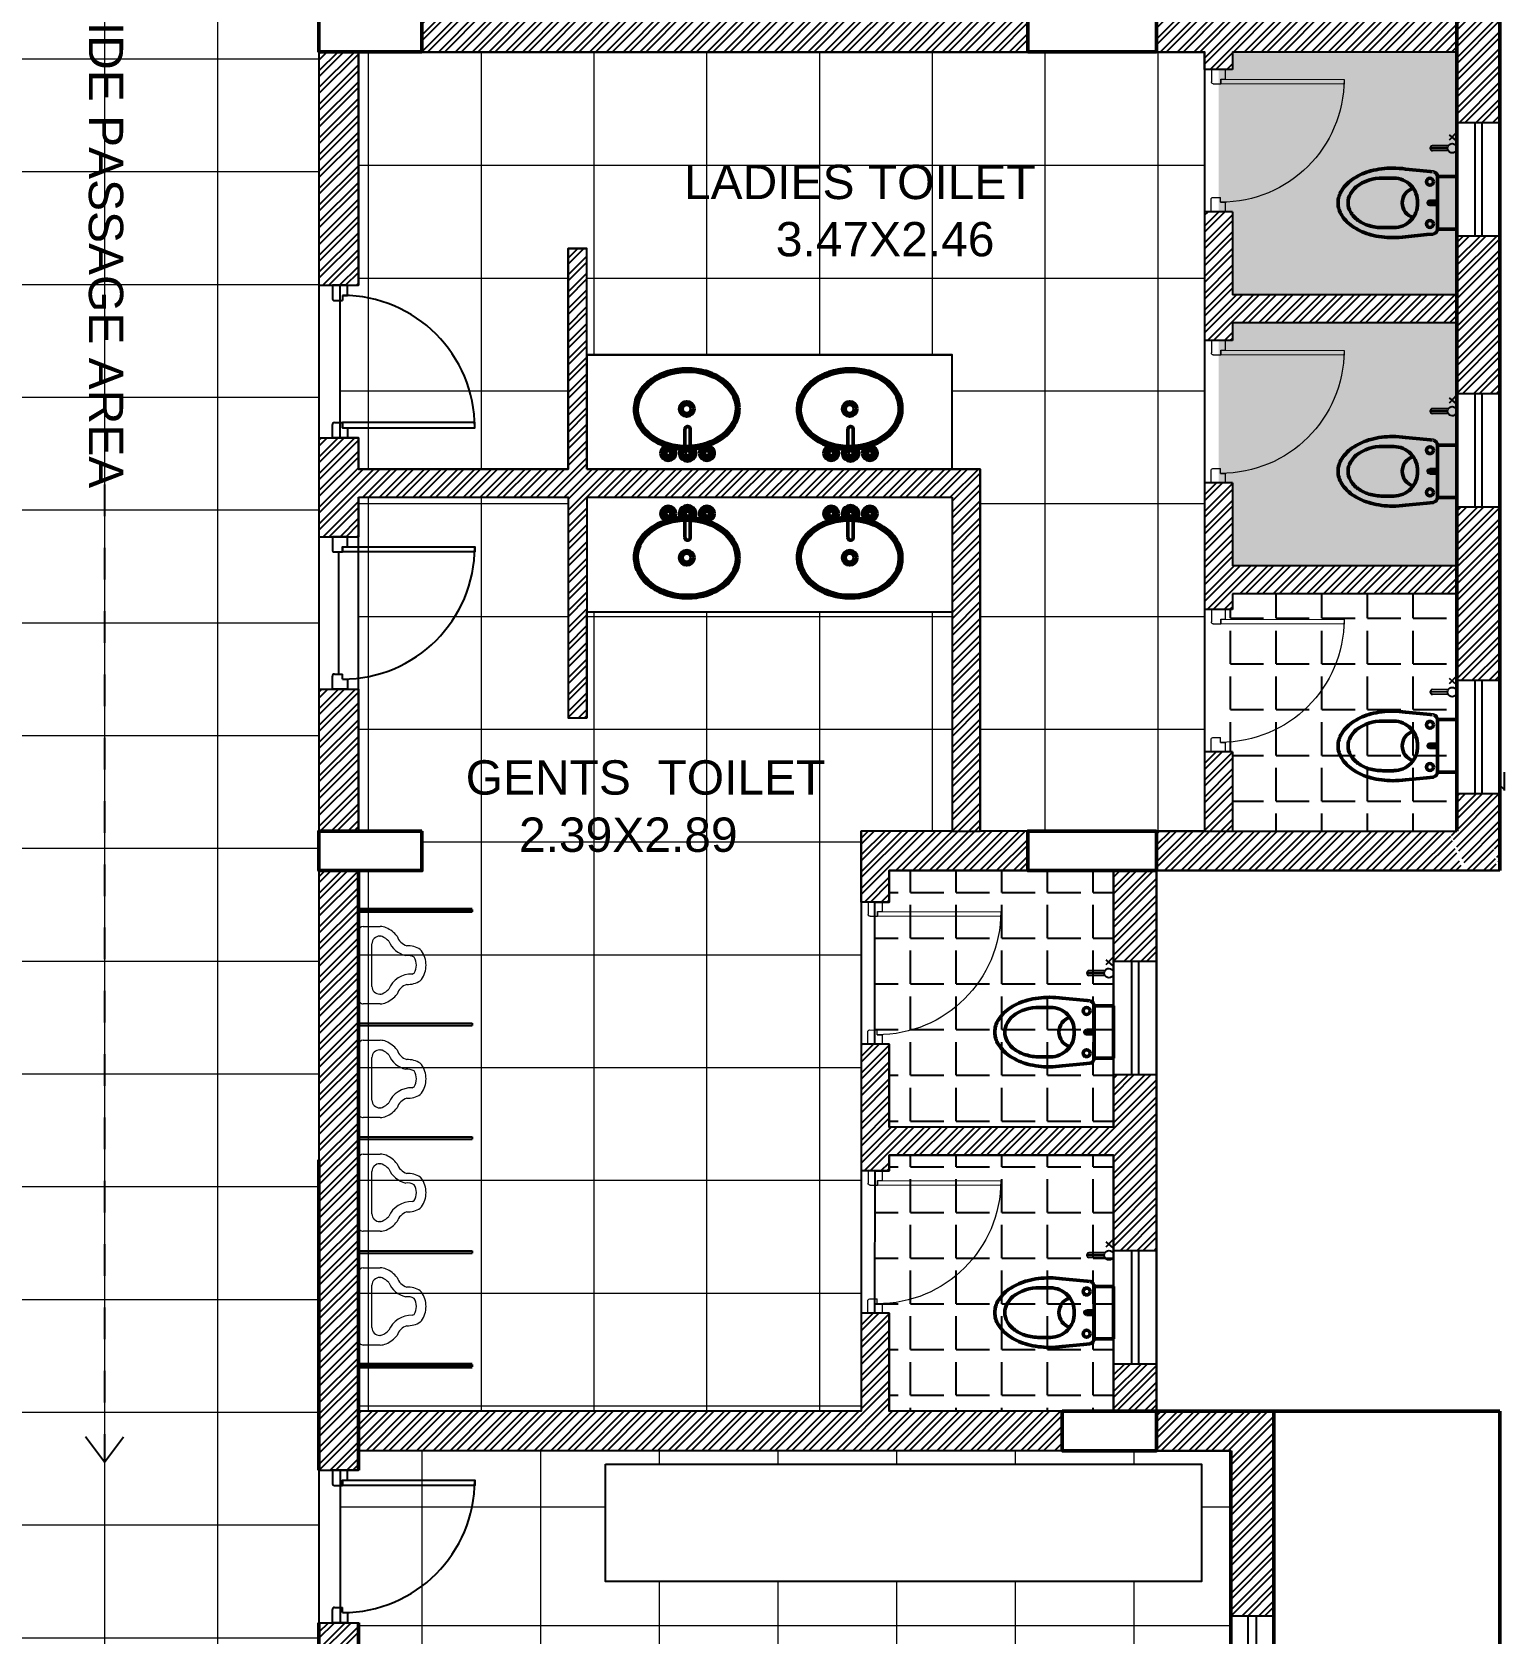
# Model space of a CAD drawing. Header units: millimetres. Extents: x 1521 to 3683, y 1649 to 3322.
# Drawn here: x 1935.6 to 1940.26, y 1657.25 to 1662.31 of the extents above; entities that cross this region are included whole.
import ezdxf

# ---------------------------------------------------------------- set-up
doc = ezdxf.new("R2010")
doc.units = ezdxf.units.MM
doc.header["$LTSCALE"] = 0.1
doc.linetypes.add('DASHED2', pattern=[0.375, 0.25, -0.125])
for name, color, linetype, lineweight in [('COL', 1, 'Continuous', 50), ('DOOR', 8, 'Continuous', 15), ('ELEVATION', 54, 'Continuous', 9), ('plan wall', 7, 'Continuous', 25), ('WALL', 7, 'Continuous', 50)]:
    doc.layers.add(name, color=color, linetype=linetype, lineweight=lineweight)
doc.styles.add('WORKING', font='ARIALN.TTF')
pattern_1 = [(0, (999.78936, 958.43004), (0, 0.35636287), []), (90, (999.78936, 958.43004), (-0.35636287, 0), [])]
pattern_2 = [(45, (1274.377843, 807.466503), (-0.0265249055, 0.0265249055), []), (45, (1274.377843, 807.48526), (-0.0265249055, 0.0265249055), [])]
pattern_3 = [(0, (999.78936, 958.43004), (0, 0.144420742), [0.105033267, -0.039387475]), (90, (999.78936, 958.43004), (-0.144420742, 0), [0.105033267, -0.039387475])]

# ---------------------------------------------------------------- blocks, each defined once
blk = doc.blocks.new('D75')
at = {"layer": 'DOOR'}
for p, q in [((0.05, 0.7), (0.05, 0.675)), ((0.05, 0.7), (0.075, 0.7)), ((0.05, 0.05), (0.05, 0.075)), ((0.05, 0.05), (0.075, 0.05))]:
    blk.add_line(p, q, dxfattribs=at)
for points in [[(0.075, 0.7), (0.075, 0.75), (0, 0.75), (0, 0.685)], [(0.01, 0.675), (0.05, 0.675)], [(0.075, 0.05), (0.075, 0), (0, 0), (0, 0.065)], [(0.01, 0.075), (0.05, 0.075)]]:
    blk.add_lwpolyline(points, dxfattribs=at)
blk.add_lwpolyline([(0.05, 0.075), (0.05, 0.05), (0.7, 0.05), (0.7, 0.075)], close=True, dxfattribs=at)
for centre, radius, start, end in [((0.01, 0.685), 0.01, 180, 270), ((0.05, 0.05), 0.65, 0, 90), ((0.01, 0.065), 0.01, 90, 180)]:
    blk.add_arc(centre, radius, start, end, dxfattribs=at)
blk = doc.blocks.new('Faucet - Bathroom top')
for p, q in [((-4.107, 0.125), (-4.375, 0.125)), ((-3.75, 0.4788), (-3.75, 0.75)), ((-3.5, 0.482), (-3.5, 0.75)), ((-3.1461, 0.125), (-2.875, 0.125)), ((3.143, 0.125), (2.875, 0.125)), ((3.5, 0.4788), (3.5, 0.75)), ((3.75, 0.482), (3.75, 0.75)), ((4.1039, 0.125), (4.375, 0.125)), ((-4.1039, -0.125), (-4.375, -0.125)), ((-3.75, -0.4821), (-3.75, -0.75)), ((-3.5, -0.4789), (-3.5, -0.75)), ((-3.143, -0.125), (-2.875, -0.125)), ((-0.5, -0.8639), (-0.5, -4.5)), ((0.5, -4.5), (0.5, -0.8631)), ((3.1461, -0.125), (2.875, -0.125)), ((3.5, -0.4821), (3.5, -0.75)), ((3.75, -0.4789), (3.75, -0.75)), ((4.107, -0.125), (4.375, -0.125))]:
    blk.add_line(p, q)
for centre, radius in [((-3.625, 0), 1.375), ((-4.625, 0), 0.2795), ((-3.625, 0), 0.5), ((-3.625, 1), 0.2795), ((-2.625, 0), 0.2795), ((0, 0), 0.5), ((3.625, 0), 1.375), ((2.625, 0), 0.2795), ((3.625, 0), 0.5), ((3.625, 1), 0.2795), ((4.625, 0), 0.2795), ((-3.625, -1), 0.2795), ((3.625, -1), 0.2795)]:
    blk.add_circle(centre, radius)
for centre, radius, start, end in [((-3.625, 0), 1, 105.2407, 164.2093), ((-3.625, 0), 1, 16.44125, 74.07887), ((0, 0), 1.5, 289.6514, 250.3603), ((0, 0), 1, 300.3431, 239.7554), ((3.625, 0), 1, 106.12, 164.0884), ((3.625, 0), 1, 16.23422, 73.90469), ((-3.625, 0), 1, 196.2342, 253.9047), ((-3.625, 0), 1, 286.12, 344.0884), ((3.625, 0), 1, 196.4413, 254.0789), ((3.625, 0), 1, 285.2407, 344.2093), ((0, -4.5), 0.5, 180, 0)]:
    blk.add_arc(centre, radius, start, end)
blk = doc.blocks.new('ura')
for p, q in [((66.9686, 30.005), (66.9686, 30.0928)), ((67.0186, 30.09), (67.0186, 30.0928)), ((67.1686, 30.05), (67.0586, 30.05)), ((67.2786, 30.05), (67.1686, 30.05)), ((67.3186, 30.0928), (67.3186, 30.09)), ((67.3686, 30.0928), (67.3686, 30.005)), ((67.3436, 29.98), (66.9936, 29.98))]:
    blk.add_line(p, q)
for centre, radius, start, end in [((67.1889, 30.2342), 0.1204, 147.06315, 181.9449), ((67.1091, 30.2865), 0.025, 125.10691, 148.18796), ((67.1677, 30.2031), 0.1269, 89.60008, 125.10691), ((67.1677, 30.2031), 0.0769, 89.33997, 121.48798), ((67.1695, 30.2031), 0.1269, 54.89309, 90.39992), ((67.1695, 30.2031), 0.0769, 58.51202, 90.66003), ((67.2281, 30.2865), 0.025, 31.81204, 54.89309), ((67.1483, 30.2342), 0.1204, 358.0551, 32.93685), ((66.993, 30.2555), 0.0797, 288.71538, 341.41459), ((66.993, 30.2555), 0.1297, 293.49224, 346.41313), ((67.1889, 30.2342), 0.0704, 150.65869, 187.46962), ((67.1483, 30.2342), 0.0704, 19.89903, 29.34131), ((67.3442, 30.2555), 0.1297, 178.84253, 246.50776), ((67.3442, 30.2555), 0.0797, 198.58541, 251.28462), ((67.0436, 30.0928), 0.075, 156.11333, 180), ((67.114, 30.0616), 0.152, 128.88395, 156.11333), ((67.114, 30.0616), 0.102, 132.78454, 156.11333), ((67.2232, 30.0616), 0.102, 23.88667, 47.21546), ((67.2232, 30.0616), 0.152, 23.88667, 51.11605), ((67.2936, 30.0928), 0.075, 0, 23.88667), ((67.0436, 30.0928), 0.025, 156.11333, 180), ((67.0586, 30.09), 0.04, 180, 270), ((67.2786, 30.09), 0.04, 270, 0), ((67.2936, 30.0928), 0.025, 360, 23.88667), ((66.9936, 30.005), 0.025, 180, 270), ((67.3436, 30.005), 0.025, 270, 360)]:
    blk.add_arc(centre, radius, start, end)

msp = doc.modelspace()

# ---------------------------------------------------------------- hatches: boundary and pattern name
at = {"lineweight": 0}
h = msp.add_hatch(dxfattribs=at)
h.set_pattern_fill('ANGLE', color=9, scale=0.020676, style=0)
h.set_pattern_definition(pattern_3)
h.paths.add_polyline_path([(1920.0847, 1670.8839), (1921.342, 1670.8839), (1921.342, 1671.4933), (1920.0847, 1671.4933)])
h.paths.add_polyline_path([(1940.1065, 1661.4813), (1940.1065, 1662.2492), (1939.3976, 1662.2492), (1939.3976, 1662.1931), (1939.3533, 1662.193), (1939.3533, 1661.7438), (1939.3976, 1661.7438), (1939.3976, 1661.4813)])
h = msp.add_hatch(dxfattribs=at)
h.set_pattern_fill('ANGLE', color=9, scale=0.020676, style=0)
h.set_pattern_definition([(0, (999.78936, 957.57347), (0, 0.144420742), [0.105033267, -0.039387475]), (90, (999.78936, 957.57347), (-0.144420742, 0), [0.105033267, -0.039387475])])
h.paths.add_polyline_path([(1920.0847, 1670.0273), (1921.342, 1670.0273), (1921.342, 1670.6367), (1920.0847, 1670.6367)])
h.paths.add_polyline_path([(1940.1065, 1660.6247), (1940.1065, 1661.3926), (1939.3976, 1661.3926), (1939.3976, 1661.3365), (1939.3533, 1661.3364), (1939.3533, 1660.8872), (1939.3976, 1660.8872), (1939.3976, 1660.6247)])
h = msp.add_hatch(dxfattribs=at)
h.set_pattern_fill('NET', color=9, scale=0.11224, style=0)
h.set_pattern_definition([(0, (368.9064, 13.69224), (0, 0.35636287), []), (90, (368.9064, 13.69224), (-0.35636287, 0), [])])
h.paths.add_polyline_path([(1923.2384, 1668.3945), (1929.9858, 1668.3945), (1929.9858, 1669.1267), (1932.4265, 1669.1267), (1932.4265, 1668.3945), (1936.5107, 1668.3945), (1936.5107, 1668.3561), (1936.5107, 1657.0965), (1935.9006, 1657.0965), (1935.9006, 1657.1372), (1935.7378, 1657.1372), (1935.7378, 1657.0965), (1935.1276, 1657.0965), (1935.1276, 1667.4182), (1923.3632, 1667.4182), (1923.3632, 1667.5375), (1923.2385, 1667.5375)])
h = msp.add_hatch()
h.set_pattern_fill('STEEL', color=256, scale=0.011815, style=0)
h.set_pattern_definition(pattern_2)
h.paths.add_polyline_path([(1940.1065, 1663.9099), (1938.2752, 1663.9099), (1938.2752, 1663.8212), (1938.3343, 1663.8212), (1938.3343, 1663.8508), (1940.1065, 1663.8508)])
h.paths.add_polyline_path([(1938.3343, 1663.3392), (1938.2752, 1663.3392), (1938.2752, 1662.374), (1938.3343, 1662.374)])
h.paths.add_polyline_path([(1938.7508, 1662.374), (1938.3343, 1662.374), (1936.8362, 1662.374), (1936.8362, 1662.2492), (1938.7508, 1662.2492)])
h.paths.add_polyline_path([(1936.6355, 1662.2492), (1936.5107, 1662.2492), (1936.5107, 1661.5114), (1936.6355, 1661.5114)])
h.paths.add_polyline_path([(1936.6355, 1663.203), (1936.5107, 1663.203), (1936.5107, 1662.374), (1936.6355, 1662.374)])
h = msp.add_hatch()
h.set_pattern_fill('STEEL', color=256, scale=0.011815, style=0)
h.set_pattern_definition(pattern_2)
h.paths.add_polyline_path([(1940.2424, 1662.7813), (1940.1065, 1662.7813), (1940.1065, 1662.374), (1940.1065, 1662.0261), (1940.2424, 1662.0261)])
h = msp.add_hatch()
h.set_pattern_fill('STEEL', color=256, scale=0.011815, style=0)
h.set_pattern_definition(pattern_2)
h.paths.add_polyline_path([(1940.1065, 1662.374), (1939.1576, 1662.374), (1939.1576, 1662.2492), (1939.309, 1662.2492), (1939.309, 1662.1931), (1939.3976, 1662.1931), (1939.3976, 1662.2492), (1940.1065, 1662.2492)])
h = msp.add_hatch(dxfattribs=at)
h.set_pattern_fill('NET', color=9, scale=0.11224, style=0)
h.set_pattern_definition(pattern_1)
h.paths.add_polyline_path([(1936.6355, 1662.2492), (1939.309, 1662.2492), (1939.309, 1659.7868), (1938.6001, 1659.7868), (1938.6001, 1660.9304), (1938.5115, 1660.9304), (1938.5115, 1661.2919), (1937.3572, 1661.2919), (1937.3572, 1661.6278), (1937.2981, 1661.6278), (1937.2981, 1660.9304), (1936.6355, 1660.9304), (1936.6355, 1661.0293), (1936.5772, 1661.0293), (1936.5772, 1661.5114), (1936.6355, 1661.5114)])
h = msp.add_hatch()
h.set_pattern_fill('STEEL', color=256, scale=0.011815, style=0)
h.set_pattern_definition(pattern_2)
h.paths.add_polyline_path([(1940.2424, 1661.6669), (1940.1065, 1661.6669), (1940.1065, 1661.4813), (1940.1065, 1661.1695), (1940.2424, 1661.1695)])
h.paths.add_polyline_path([(1940.1065, 1661.4813), (1939.3976, 1661.4813), (1939.3976, 1661.7438), (1939.3746, 1661.7438), (1939.3746, 1661.7437), (1939.3297, 1661.7438), (1939.309, 1661.7438), (1939.309, 1661.3365), (1939.3976, 1661.3365), (1939.3976, 1661.3926), (1940.1065, 1661.3926)])
h.paths.add_polyline_path([(1940.1065, 1660.6247), (1939.3976, 1660.6247), (1939.3976, 1660.8872), (1939.3746, 1660.8872), (1939.3746, 1660.8871), (1939.3297, 1660.8872), (1939.309, 1660.8872), (1939.309, 1660.4866), (1939.3976, 1660.4866), (1939.3976, 1660.5361), (1940.1065, 1660.5361)])
h.paths.add_polyline_path([(1940.2424, 1660.8102), (1940.1065, 1660.8102), (1940.1065, 1660.2632), (1940.2424, 1660.2632)])
h.paths.add_polyline_path([(1939.3976, 1660.0373), (1939.3746, 1660.0373), (1939.3746, 1660.0372), (1939.3297, 1660.0373), (1939.309, 1660.0373), (1939.309, 1659.7868), (1939.3976, 1659.7868)])
h.paths.add_polyline_path([(1939.9874, 1659.7868), (1939.3976, 1659.7868), (1939.1576, 1659.7868), (1939.1576, 1659.662), (1940.0398, 1659.662)])
h.paths.add_polyline_path([(1940.2424, 1659.904), (1940.1065, 1659.904), (1940.1065, 1659.7868), (1940.083, 1659.7868), (1940.1411, 1659.662), (1940.2345, 1659.662), (1940.2204, 1659.7473), (1940.2424, 1659.671)])
h.paths.add_polyline_path([(1940.0821, 1659.7868), (1939.9874, 1659.7868), (1940.0398, 1659.662), (1940.1258, 1659.662)])
h = msp.add_hatch()
h.set_pattern_fill('STEEL', color=256, scale=0.011815, style=0)
h.set_pattern_definition(pattern_2)
h.paths.add_polyline_path([(1938.7508, 1659.7868), (1938.6001, 1659.7868), (1938.5115, 1659.7868), (1938.2242, 1659.7868), (1938.2242, 1659.5627), (1938.3128, 1659.5627), (1938.3128, 1659.662), (1938.7508, 1659.662)])
h.paths.add_polyline_path([(1938.6001, 1660.9304), (1938.5115, 1660.9304), (1937.3572, 1660.9304), (1937.3572, 1661.6278), (1937.2981, 1661.6278), (1937.2981, 1660.9304), (1936.6355, 1660.9304), (1936.6355, 1661.0293), (1936.5772, 1661.0293), (1936.5107, 1661.0293), (1936.5107, 1660.7171), (1936.6355, 1660.7171), (1936.6355, 1660.8418), (1937.2981, 1660.8418), (1937.2981, 1660.1444), (1937.3572, 1660.1444), (1937.3572, 1660.8418), (1938.5115, 1660.8418), (1938.5115, 1659.7868), (1938.6001, 1659.7868)])
h = msp.add_hatch(dxfattribs=at)
h.set_pattern_fill('NET', color=9, scale=0.11224, style=0)
h.set_pattern_definition(pattern_1)
h.paths.add_polyline_path([(1936.6355, 1660.8418), (1937.2981, 1660.8418), (1937.2981, 1660.1444), (1937.3572, 1660.1444), (1937.3572, 1660.4792), (1938.5115, 1660.4792), (1938.5115, 1659.7868), (1938.2242, 1659.7868), (1938.2242, 1657.9535), (1936.6355, 1657.9535), (1936.6355, 1659.662), (1936.8362, 1659.662), (1936.8362, 1659.7868), (1936.6355, 1659.7868)])
h = msp.add_hatch()
h.set_pattern_fill('ANGLE', color=9, scale=0.020676, style=0)
h.set_pattern_definition(pattern_3)
edge = h.paths.add_edge_path()
edge.add_line((1939.3533, 1660.4865), (1939.3976, 1660.4865))
edge.add_line((1939.3976, 1660.4865), (1939.3976, 1660.5361))
edge.add_line((1939.3976, 1660.5361), (1940.1065, 1660.5361))
edge.add_line((1940.1065, 1660.5361), (1940.1065, 1659.7868))
edge.add_line((1940.1065, 1659.7868), (1939.3976, 1659.7868))
edge.add_line((1939.3976, 1659.7868), (1939.3976, 1660.0373))
edge.add_line((1939.3976, 1660.0373), (1939.3533, 1660.0373))
edge.add_line((1939.3533, 1660.0373), (1939.3545, 1660.4865))
edge.add_line((1939.3545, 1660.4865), (1939.3976, 1660.4865))
h = msp.add_hatch()
h.set_pattern_fill('STEEL', color=256, scale=0.011815, style=0)
h.set_pattern_definition(pattern_2)
h.paths.add_polyline_path([(1936.6355, 1660.2349), (1936.5107, 1660.2349), (1936.5107, 1659.7868), (1936.6355, 1659.7868)])
h = msp.add_hatch()
h.set_pattern_fill('STEEL', color=256, scale=0.011815, style=0)
h.set_pattern_definition(pattern_2)
h.paths.add_polyline_path([(1936.6355, 1659.662), (1936.5107, 1659.662), (1936.5107, 1658.7485), (1936.5107, 1657.7676), (1936.6355, 1657.7676), (1936.6355, 1657.8287)])
h.paths.add_polyline_path([(1938.8593, 1657.9535), (1938.3128, 1657.9535), (1938.3128, 1658.2636), (1938.2898, 1658.2635), (1938.2898, 1658.2634), (1938.2449, 1658.2636), (1938.2242, 1658.2636), (1938.2242, 1657.9535), (1936.6355, 1657.9535), (1936.6355, 1657.8287), (1938.8593, 1657.8287)])
h.paths.add_polyline_path([(1939.1576, 1658.1027), (1939.0217, 1658.1027), (1939.0217, 1657.9535), (1939.1576, 1657.9535)])
h.paths.add_polyline_path([(1939.528, 1657.9535), (1939.1576, 1657.9535), (1939.1576, 1657.8287), (1939.3921, 1657.8287), (1939.3921, 1657.3077), (1939.528, 1657.3077)])
h.paths.add_polyline_path([(1939.1576, 1659.662), (1939.0217, 1659.662), (1939.0217, 1659.3755), (1939.1576, 1659.3755)])
h.paths.add_polyline_path([(1939.1576, 1659.0163), (1939.0217, 1659.0163), (1939.0217, 1658.8509), (1938.3128, 1658.8509), (1938.3128, 1659.1135), (1938.2898, 1659.1134), (1938.2898, 1659.1133), (1938.2449, 1659.1135), (1938.2242, 1659.1135), (1938.2242, 1658.7128), (1938.3128, 1658.7128), (1938.3128, 1658.7623), (1939.0217, 1658.7623), (1939.0217, 1658.4619), (1939.1576, 1658.4619)])
h.paths.add_polyline_path([(1936.6355, 1657.2854), (1936.5772, 1657.2854), (1936.5107, 1657.2854), (1936.5107, 1655.4422), (1936.6355, 1655.4422)])
h = msp.add_hatch()
h.set_pattern_fill('ANGLE', color=9, scale=0.020676, style=0)
h.set_pattern_definition(pattern_3)
edge = h.paths.add_edge_path()
edge.add_line((1938.2685, 1659.5627), (1938.3128, 1659.5627))
edge.add_line((1938.3128, 1659.5627), (1938.3128, 1659.662))
edge.add_line((1938.3128, 1659.662), (1939.0217, 1659.662))
edge.add_line((1939.0217, 1659.662), (1939.0217, 1658.8509))
edge.add_line((1939.0217, 1658.8509), (1938.3128, 1658.8509))
edge.add_line((1938.3128, 1658.8509), (1938.3128, 1659.1135))
edge.add_line((1938.3128, 1659.1135), (1938.2674, 1659.1134))
edge.add_line((1938.2674, 1659.1134), (1938.2668, 1659.5627))
h = msp.add_hatch()
h.set_pattern_fill('ANGLE', color=9, scale=0.020676, style=0)
h.set_pattern_definition(pattern_3)
h.paths.add_polyline_path([(1938.2685, 1658.7127), (1938.3128, 1658.7128), (1938.3128, 1658.7623), (1939.0217, 1658.7623), (1939.0217, 1657.9535), (1938.3128, 1657.9535), (1938.3128, 1658.2636), (1938.2674, 1658.2635)])
h = msp.add_hatch(dxfattribs=at)
h.set_pattern_fill('NET', color=9, scale=0.118148, style=0)
h.set_pattern_definition([(0, (999.78936, 958.43004), (0, 0.37511881), []), (90, (999.78936, 958.43004), (-0.37511881, 0), [])])
h.paths.add_polyline_path([(1937.4162, 1657.4161), (1937.4162, 1657.7865), (1939.2991, 1657.7865), (1939.2991, 1657.4161)])
h.paths.add_polyline_path([(1936.9361, 1655.3616), (1936.6465, 1655.3616), (1936.6465, 1656.9622), (1936.9361, 1656.9622)])
h.paths.add_polyline_path([(1936.9361, 1655.3616), (1936.9361, 1655.6104), (1938.2577, 1655.6104), (1938.2577, 1655.3616)])
h.paths.add_polyline_path([(1939.395, 1655.3835), (1939.528, 1655.3835), (1939.528, 1655.8657), (1939.3921, 1655.8657), (1939.3921, 1655.9888), (1938.9443, 1655.9888), (1938.9443, 1657.0778), (1939.3921, 1657.0778), (1939.3921, 1657.8287), (1936.6355, 1657.8287), (1936.6355, 1657.7676), (1936.5772, 1657.7676), (1936.5772, 1657.2854), (1936.6355, 1657.2854), (1936.6355, 1655.334), (1939.395, 1655.334)])

# ---------------------------------------------------------------- linework, layer by layer
for p, q in [((1940.2424, 1665.0046), (1940.2424, 1659.662)), ((1936.5107, 1662.2492), (1936.5107, 1661.5114)), ((1936.6355, 1662.2492), (1936.6355, 1661.5114)), ((1936.8362, 1662.2492), (1939.309, 1662.2492)), ((1939.309, 1662.1931), (1939.309, 1662.2492)), ((1939.3976, 1662.2492), (1940.1065, 1662.2492)), ((1939.3976, 1662.2492), (1939.3976, 1662.1931)), ((1939.3976, 1662.1931), (1939.309, 1662.1931)), ((1940.1065, 1662.0261), (1940.2424, 1662.0261)), ((1939.309, 1661.7438), (1939.309, 1661.3365)), ((1939.3976, 1661.7438), (1939.309, 1661.7438)), ((1939.3976, 1661.7438), (1939.3976, 1661.4813)), ((1937.2981, 1660.9304), (1937.2981, 1661.6278)), ((1937.2981, 1661.6278), (1937.3572, 1661.6278)), ((1937.3572, 1660.9304), (1937.3572, 1661.6278)), ((1936.5107, 1661.5114), (1936.6355, 1661.5114)), ((1936.5852, 1661.4793), (1936.5852, 1661.4632)), ((1936.5852, 1661.4793), (1936.6013, 1661.4793)), ((1940.1065, 1661.4813), (1939.3976, 1661.4813)), ((1940.1065, 1661.3926), (1939.3976, 1661.3926)), ((1939.3976, 1661.3926), (1939.3976, 1661.3365)), ((1939.3976, 1661.3365), (1939.309, 1661.3365)), ((1937.3572, 1661.2919), (1937.3572, 1660.9304)), ((1938.5115, 1660.9304), (1938.5115, 1661.2919)), ((1936.5852, 1661.0614), (1936.5852, 1661.0775)), ((1936.5852, 1661.0614), (1936.6013, 1661.0614)), ((1936.5107, 1661.0293), (1936.5107, 1660.7171)), ((1936.5107, 1661.0293), (1936.6355, 1661.0293)), ((1936.6355, 1661.0293), (1936.6355, 1660.9304)), ((1936.6355, 1660.9304), (1937.2981, 1660.9304)), ((1937.2981, 1660.9304), (1937.2368, 1660.9304)), ((1937.3572, 1660.9304), (1938.6001, 1660.9304)), ((1938.6001, 1660.9304), (1937.3572, 1660.9304)), ((1938.6001, 1660.9304), (1938.6001, 1659.7868)), ((1939.309, 1660.8872), (1939.309, 1660.4866)), ((1939.3976, 1660.8872), (1939.309, 1660.8872)), ((1939.3976, 1660.8872), (1939.3976, 1660.6247)), ((1936.6355, 1660.8418), (1936.6355, 1660.7171)), ((1936.6355, 1660.8418), (1937.2981, 1660.8418)), ((1937.2981, 1660.8418), (1937.2981, 1660.1444)), ((1937.3572, 1660.8418), (1938.5115, 1660.8418)), ((1937.3572, 1660.8418), (1937.3572, 1660.1444)), ((1938.5115, 1660.8418), (1938.5115, 1659.7868)), ((1936.5107, 1660.7171), (1936.6355, 1660.7171)), ((1936.5852, 1660.6849), (1936.5852, 1660.6688)), ((1936.5852, 1660.6849), (1936.6013, 1660.6849)), ((1936.5724, 1660.6688), (1936.5724, 1660.2831)), ((1940.1065, 1660.6247), (1939.3976, 1660.6247)), ((1940.1065, 1660.5361), (1939.3976, 1660.5361)), ((1939.3976, 1660.5361), (1939.3976, 1660.4866)), ((1939.3976, 1660.4866), (1939.309, 1660.4866)), ((1936.5852, 1660.2671), (1936.5852, 1660.2831)), ((1936.5107, 1660.2349), (1936.5107, 1659.7868)), ((1936.5107, 1660.2349), (1936.6355, 1660.2349)), ((1936.5852, 1660.2671), (1936.6013, 1660.2671)), ((1936.6355, 1660.2349), (1936.6355, 1659.7868)), ((1937.2981, 1660.1444), (1937.3572, 1660.1444)), ((1939.3976, 1660.0373), (1939.309, 1660.0373)), ((1939.309, 1660.0373), (1939.309, 1659.7868)), ((1939.3976, 1660.0373), (1939.3976, 1659.7868)), ((1936.5107, 1659.7868), (1936.6355, 1659.7868)), ((1938.5115, 1659.7868), (1938.2242, 1659.7868)), ((1938.2242, 1659.5627), (1938.2242, 1659.7868)), ((1938.5115, 1659.7868), (1938.6001, 1659.7868)), ((1938.7508, 1659.7868), (1938.6001, 1659.7868)), ((1939.1576, 1659.7868), (1940.1065, 1659.7868)), ((1936.5107, 1659.662), (1936.5107, 1658.7485)), ((1939.0217, 1659.662), (1938.3128, 1659.662)), ((1938.3128, 1659.662), (1938.3128, 1659.5627)), ((1939.0217, 1658.8509), (1939.0217, 1659.662)), ((1939.1576, 1659.662), (1940.2424, 1659.662)), ((1939.1576, 1657.9535), (1939.1576, 1659.662)), ((1940.2424, 1659.662), (1939.1576, 1659.662)), ((1939.1576, 1659.662), (1939.1576, 1657.9535)), ((1938.3128, 1659.5627), (1938.2242, 1659.5627)), ((1936.9949, 1659.5391), (1936.9949, 1659.5317)), ((1936.9949, 1659.1797), (1936.9949, 1659.1723)), ((1938.2242, 1659.1135), (1938.2242, 1658.7128)), ((1938.3128, 1659.1135), (1938.2242, 1659.1135)), ((1938.3128, 1659.1135), (1938.3128, 1658.8509)), ((1936.9949, 1658.8203), (1936.9949, 1658.8129)), ((1939.0217, 1658.8509), (1938.3128, 1658.8509)), ((1939.0217, 1658.7623), (1938.3128, 1658.7623)), ((1938.3128, 1658.7623), (1938.3128, 1658.7128)), ((1939.0217, 1657.9535), (1939.0217, 1658.7623)), ((1938.3128, 1658.7128), (1938.2242, 1658.7128)), ((1936.9949, 1658.4609), (1936.9949, 1658.4534)), ((1938.3128, 1658.2636), (1938.2242, 1658.2636)), ((1938.2242, 1658.2636), (1938.2242, 1657.9535)), ((1938.3128, 1658.2636), (1938.3128, 1657.9535)), ((1936.9949, 1658.1015), (1936.9949, 1658.094)), ((1938.2242, 1657.9535), (1936.6355, 1657.9535)), ((1938.8593, 1657.9535), (1938.3128, 1657.9535)), ((1939.1576, 1657.9535), (1940.2424, 1657.9535)), ((1940.2424, 1657.9535), (1940.2424, 1655.1981)), ((1938.8593, 1657.8287), (1936.6355, 1657.8287)), ((1939.1576, 1657.8287), (1939.3921, 1657.8287)), ((1936.5107, 1657.7676), (1936.6355, 1657.7676)), ((1936.5852, 1657.7354), (1936.5852, 1657.7193)), ((1936.5852, 1657.7354), (1936.6013, 1657.7354)), ((1936.5107, 1657.2854), (1936.6355, 1657.2854)), ((1936.5852, 1657.3176), (1936.5852, 1657.3336)), ((1936.5852, 1657.3176), (1936.6013, 1657.3176))]:
    msp.add_line(p, q)
at = {"linetype": 'DASHED2'}
for p, q in [((1935.8326, 1660.8817), (1935.8326, 1657.7923)), ((1935.8326, 1657.7923), (1935.7634, 1657.885)), ((1935.8326, 1657.7923), (1935.9018, 1657.885))]:
    msp.add_line(p, q, dxfattribs=at)
at = {"color": 3}
for p, q in [((1940.2573, 1659.9153), (1940.2573, 1659.9729)), ((1940.2585, 1659.9163), (1940.2424, 1659.9324))]:
    msp.add_line(p, q, dxfattribs=at)
at = {"color": 253}
msp.add_line((1939.3921, 1657.3077), (1939.528, 1657.3077), dxfattribs=at)
for points in [[(1923.2384, 1668.3945), (1929.9858, 1668.3945), (1929.9858, 1669.1267), (1932.4265, 1669.1267), (1932.4265, 1668.3945), (1936.5107, 1668.3945), (1936.5107, 1668.3561), (1936.5107, 1657.0965), (1935.9006, 1657.0965), (1935.9006, 1657.1372), (1935.7378, 1657.1372), (1935.7378, 1657.0965), (1935.1276, 1657.0965), (1935.1276, 1667.4182), (1923.3632, 1667.4182), (1923.3632, 1667.5375), (1923.2385, 1667.5375), (1923.2384, 1668.3945)], [(1936.6355, 1662.2492), (1939.309, 1662.2492), (1939.309, 1659.7868), (1938.6001, 1659.7868), (1938.6001, 1660.9304), (1938.5115, 1660.9304), (1938.5115, 1661.2919), (1937.3572, 1661.2919), (1937.3572, 1661.6278), (1937.2981, 1661.6278), (1937.2981, 1660.9304), (1936.6355, 1660.9304), (1936.6355, 1661.0293), (1936.5772, 1661.0293), (1936.5772, 1661.5114), (1936.6355, 1661.5114), (1936.6355, 1662.2492), (1939.309, 1662.2492)], [(1936.6013, 1661.4793), (1936.6013, 1661.5114), (1936.5531, 1661.5114), (1936.5531, 1661.4697)], [(1936.5595, 1661.4632), (1936.5852, 1661.4632)], [(1936.6013, 1661.0614), (1936.6013, 1661.0293), (1936.5531, 1661.0293), (1936.5531, 1661.0711)], [(1936.5595, 1661.0775), (1936.5852, 1661.0775)], [(1936.6355, 1660.8418), (1937.2981, 1660.8418), (1937.2981, 1660.1444), (1937.3572, 1660.1444), (1937.3572, 1660.4792), (1938.5115, 1660.4792), (1938.5115, 1659.7868), (1938.2242, 1659.7868), (1938.2242, 1657.9535), (1936.6355, 1657.9535), (1936.6355, 1659.662), (1936.8362, 1659.662), (1936.8362, 1659.7868), (1936.6355, 1659.7868), (1936.6355, 1660.8418)], [(1936.6013, 1660.6849), (1936.6013, 1660.7171), (1936.5531, 1660.7171), (1936.5531, 1660.6753)], [(1936.5595, 1660.6688), (1936.5852, 1660.6688)], [(1936.6013, 1660.2671), (1936.6013, 1660.2349), (1936.5531, 1660.2349), (1936.5531, 1660.2767)], [(1936.5595, 1660.2831), (1936.5852, 1660.2831)], [(1938.7508, 1659.7868), (1938.7508, 1659.662), (1938.3128, 1659.662), (1938.313, 1659.5627)], [(1938.2685, 1659.5627), (1938.3128, 1659.5627), (1938.3128, 1659.662), (1939.0217, 1659.662), (1939.0217, 1658.8509), (1938.3128, 1658.8509), (1938.3128, 1659.1135), (1938.2674, 1659.1134), (1938.2668, 1659.5627)], [(1938.2685, 1658.7127), (1938.3128, 1658.7128), (1938.3128, 1658.7623), (1939.0217, 1658.7623), (1939.0217, 1657.9535), (1938.3128, 1657.9535), (1938.3128, 1658.2636), (1938.2674, 1658.2635), (1938.2685, 1658.7127)], [(1936.5772, 1657.7676), (1936.5772, 1657.2854), (1936.6355, 1657.2854), (1936.6355, 1655.334), (1939.528, 1655.334), (1939.528, 1655.8657), (1939.3921, 1655.8657), (1939.3921, 1655.9888), (1938.9443, 1655.9888), (1938.9443, 1657.0778), (1939.3921, 1657.0778), (1939.3921, 1657.8287), (1936.6355, 1657.8287), (1936.6355, 1657.7676), (1936.5772, 1657.7676)], [(1936.6013, 1657.7354), (1936.6013, 1657.7676), (1936.5531, 1657.7676), (1936.5531, 1657.7258)], [(1936.5595, 1657.7193), (1936.5852, 1657.7193)], [(1936.6013, 1657.3176), (1936.6013, 1657.2854), (1936.5531, 1657.2854), (1936.5531, 1657.3272)], [(1936.5595, 1657.3336), (1936.5852, 1657.3336)]]:
    msp.add_lwpolyline(points)
for points in [[(1940.2424, 1662.0261), (1940.2424, 1661.6669), (1940.1065, 1661.6669), (1940.1065, 1662.0261)], [(1940.1849, 1662.0261), (1940.1849, 1661.6669), (1940.164, 1661.6669), (1940.164, 1662.0261)], [(1940.2424, 1661.1695), (1940.2424, 1660.8102), (1940.1065, 1660.8102), (1940.1065, 1661.1695)], [(1940.1849, 1661.1695), (1940.1849, 1660.8102), (1940.164, 1660.8102), (1940.164, 1661.1695)], [(1940.2424, 1660.2632), (1940.2424, 1659.904), (1940.1065, 1659.904), (1940.1065, 1660.2632)], [(1940.1849, 1660.2632), (1940.1849, 1659.904), (1940.164, 1659.904), (1940.164, 1660.2632)], [(1939.1576, 1659.3755), (1939.1576, 1659.0163), (1939.0217, 1659.0163), (1939.0217, 1659.3755)], [(1939.1001, 1659.3755), (1939.1001, 1659.0163), (1939.0792, 1659.0163), (1939.0792, 1659.3755)], [(1939.1576, 1658.4619), (1939.1576, 1658.1027), (1939.0217, 1658.1027), (1939.0217, 1658.4619)], [(1939.1001, 1658.4619), (1939.1001, 1658.1027), (1939.0792, 1658.1027), (1939.0792, 1658.4619)], [(1939.4474, 1657.3077), (1939.4726, 1657.3077), (1939.4726, 1656.5988), (1939.4474, 1656.5988)]]:
    msp.add_lwpolyline(points, close=True, dxfattribs=at)
for points in [[(1936.5852, 1661.0775), (1936.5852, 1661.0614), (1937.0031, 1661.0614), (1937.0031, 1661.0775)], [(1936.5852, 1660.6688), (1936.5852, 1660.6849), (1937.0031, 1660.6849), (1937.0031, 1660.6688)], [(1937.4162, 1657.7865), (1939.2991, 1657.7865), (1939.2991, 1657.4161), (1937.4162, 1657.4161)], [(1936.5852, 1657.7193), (1936.5852, 1657.7354), (1937.0031, 1657.7354), (1937.0031, 1657.7193)]]:
    msp.add_lwpolyline(points, close=True)
for centre, radius, start, end in [((1936.5595, 1661.4697), 0.00643, 180, 270), ((1936.5852, 1661.0614), 0.4179, 0, 90), ((1936.5595, 1661.0711), 0.00643, 90, 180), ((1936.5852, 1660.6849), 0.4179, 270, 0), ((1936.5595, 1660.6753), 0.00643, 180, 270), ((1936.5595, 1660.2767), 0.00643, 90, 180), ((1936.5595, 1657.7258), 0.00643, 180, 270), ((1936.5852, 1657.7354), 0.4179, 270, 0), ((1936.5595, 1657.3272), 0.00643, 90, 180)]:
    msp.add_arc(centre, radius, start, end)
at = {"layer": 'COL'}
for points in [[(1936.5107, 1662.374), (1936.8362, 1662.374), (1936.8362, 1662.2492), (1936.5107, 1662.2492)], [(1938.7508, 1662.374), (1939.1576, 1662.374), (1939.1576, 1662.2492), (1938.7508, 1662.2492)], [(1936.8362, 1659.7868), (1936.8362, 1659.662), (1936.5107, 1659.662), (1936.5107, 1659.7868)], [(1939.1576, 1659.7868), (1939.1576, 1659.662), (1938.7508, 1659.662), (1938.7508, 1659.7868)], [(1938.8593, 1657.9535), (1939.1576, 1657.9535), (1939.1576, 1657.8287), (1938.8593, 1657.8287)]]:
    msp.add_lwpolyline(points, close=True, dxfattribs=at)
at = {"layer": 'plan wall'}
for p, q in [((1940.0828, 1661.9714), (1940.1065, 1661.9957)), ((1940.077, 1661.9445), (1940.0221, 1661.9446)), ((1940.079, 1661.9518), (1940.0281, 1661.952)), ((1940.1065, 1661.9663), (1940.0829, 1661.9868)), ((1940.0789, 1661.9371), (1940.0281, 1661.9372)), ((1940.0828, 1661.1405), (1940.1065, 1661.1648)), ((1940.1065, 1661.1354), (1940.0829, 1661.1559)), ((1940.077, 1661.1136), (1940.0221, 1661.1137)), ((1940.079, 1661.121), (1940.0281, 1661.1211)), ((1940.0789, 1661.1062), (1940.0281, 1661.1063)), ((1940.0828, 1660.2532), (1940.1065, 1660.2775)), ((1940.077, 1660.2262), (1940.0221, 1660.2264)), ((1940.079, 1660.2336), (1940.0281, 1660.2337)), ((1940.1065, 1660.248), (1940.0829, 1660.2686)), ((1940.0789, 1660.2188), (1940.0281, 1660.219)), ((1938.9981, 1659.365), (1939.0218, 1659.3893)), ((1939.0218, 1659.3599), (1938.9981, 1659.3804)), ((1938.9922, 1659.3381), (1938.9373, 1659.3382)), ((1938.9942, 1659.3307), (1938.9433, 1659.3308)), ((1938.9942, 1659.3454), (1938.9434, 1659.3456)), ((1938.9942, 1658.454), (1938.9434, 1658.4542)), ((1938.9981, 1658.4736), (1939.0218, 1658.4979)), ((1939.0218, 1658.4685), (1938.9981, 1658.489)), ((1938.9922, 1658.4467), (1938.9373, 1658.4468)), ((1938.9942, 1658.4393), (1938.9433, 1658.4394))]:
    msp.add_line(p, q, dxfattribs=at)
for centre, major_axis, ratio, start_param, end_param in [((1940.0295, 1661.9446), (0.00738, 0.00032), 0.999966, 1.524714, 4.666306), ((1940.0917, 1661.9444), (-0.0148, 0.0003), 0.999968, 3.157287497747048, 9.440472804926635), ((1940.0295, 1661.1137), (0.00738, 0.00032), 0.999966, 1.524714, 4.666306), ((1940.0917, 1661.1135), (-0.0148, 0.0003), 0.999968, 3.157287497747048, 9.440472804926635), ((1940.0295, 1660.2263), (0.00738, 0.00032), 0.999966, 1.524714, 4.666306), ((1940.0917, 1660.2262), (-0.0148, 0.0003), 0.999968, 3.157287497747048, 9.440472804926635), ((1938.9447, 1659.3382), (0.00738, 0.00032), 0.999966, 1.524714, 4.666306), ((1939.007, 1659.338), (-0.0148, 0.0003), 0.999968, 3.157287497747048, 9.440472804926635), ((1938.9447, 1658.4468), (0.00738, 0.00032), 0.999966, 1.524714, 4.666306), ((1939.007, 1658.4466), (-0.0148, 0.0003), 0.999968, 3.157287497747048, 9.440472804926635)]:
    msp.add_ellipse(centre, major_axis=major_axis, ratio=ratio, start_param=start_param, end_param=end_param, dxfattribs=at)
at = {"layer": 'WALL'}
for p, q in [((1940.2424, 1665.0046), (1940.2424, 1659.662)), ((1940.1065, 1664.8798), (1940.1065, 1659.7868)), ((1939.8723, 1661.85), (1939.9068, 1661.85)), ((1939.9445, 1661.8786), (1940.0114, 1661.8722)), ((1940.0114, 1661.8722), (1940.0226, 1661.8711)), ((1940.0226, 1661.8711), (1940.03, 1661.8704)), ((1940.045, 1661.6889), (1940.045, 1661.8547)), ((1940.045, 1661.8547), (1940.1065, 1661.8547)), ((1940.1065, 1661.8547), (1940.1065, 1661.6889)), ((1940.045, 1661.7774), (1940.0206, 1661.7774)), ((1940.0206, 1661.7662), (1940.045, 1661.7662)), ((1939.8723, 1661.6936), (1939.9068, 1661.6936)), ((1940.045, 1661.6889), (1940.1065, 1661.6889)), ((1939.9445, 1661.665), (1940.0114, 1661.6714)), ((1940.0114, 1661.6714), (1940.0319, 1661.6734)), ((1940.0114, 1661.6714), (1940.0114, 1661.6714)), ((1940.0319, 1661.6734), (1940.0338, 1661.6738)), ((1939.9445, 1661.0304), (1940.0114, 1661.024)), ((1939.8723, 1661.0019), (1939.9068, 1661.0019)), ((1940.0114, 1661.024), (1940.0226, 1661.0229)), ((1940.0226, 1661.0229), (1940.03, 1661.0222)), ((1940.045, 1660.8407), (1940.045, 1661.0065)), ((1940.045, 1661.0065), (1940.1065, 1661.0065)), ((1940.1065, 1661.0065), (1940.1065, 1660.8407)), ((1940.045, 1660.9292), (1940.0206, 1660.9292)), ((1940.0206, 1660.918), (1940.045, 1660.918)), ((1939.8723, 1660.8454), (1939.9068, 1660.8454)), ((1940.045, 1660.8407), (1940.1065, 1660.8407)), ((1939.9445, 1660.8169), (1940.0114, 1660.8233)), ((1940.0114, 1660.8233), (1940.0319, 1660.8252)), ((1940.0114, 1660.8233), (1940.0114, 1660.8233)), ((1940.0319, 1660.8252), (1940.0338, 1660.8257)), ((1939.8723, 1660.1342), (1939.9068, 1660.1342)), ((1939.9445, 1660.1627), (1940.0114, 1660.1564)), ((1940.0114, 1660.1564), (1940.0226, 1660.1553)), ((1940.0226, 1660.1553), (1940.03, 1660.1546)), ((1940.045, 1659.9731), (1940.045, 1660.1389)), ((1940.045, 1660.1389), (1940.1065, 1660.1389)), ((1940.1065, 1660.1389), (1940.1065, 1659.9731)), ((1940.045, 1660.0616), (1940.0206, 1660.0616)), ((1940.0206, 1660.0504), (1940.045, 1660.0504)), ((1939.8723, 1659.9777), (1939.9068, 1659.9777)), ((1940.045, 1659.9731), (1940.1065, 1659.9731)), ((1939.9445, 1659.9492), (1940.0114, 1659.9556)), ((1940.0114, 1659.9556), (1940.0319, 1659.9576)), ((1940.0114, 1659.9556), (1940.0114, 1659.9556)), ((1940.0319, 1659.9576), (1940.0338, 1659.958)), ((1936.6355, 1659.662), (1936.6355, 1657.7676)), ((1938.7876, 1659.2299), (1938.822, 1659.2299)), ((1938.8597, 1659.2585), (1938.9266, 1659.2521)), ((1938.9266, 1659.2521), (1938.9378, 1659.251)), ((1938.9378, 1659.251), (1938.9452, 1659.2503)), ((1938.9602, 1659.0688), (1938.9602, 1659.2346)), ((1938.9602, 1659.2346), (1939.0217, 1659.2346)), ((1939.0217, 1659.2346), (1939.0217, 1659.0688)), ((1938.9602, 1659.1573), (1938.9359, 1659.1573)), ((1938.9359, 1659.1461), (1938.9602, 1659.1461)), ((1938.7876, 1659.0735), (1938.822, 1659.0735)), ((1938.9602, 1659.0688), (1939.0217, 1659.0688)), ((1938.8597, 1659.0449), (1938.9266, 1659.0513)), ((1938.9266, 1659.0513), (1938.9471, 1659.0533)), ((1938.9266, 1659.0513), (1938.9266, 1659.0513)), ((1938.9471, 1659.0533), (1938.949, 1659.0538)), ((1936.5107, 1658.7485), (1936.5107, 1657.7676)), ((1938.8597, 1658.3721), (1938.9266, 1658.3657)), ((1938.9266, 1658.3657), (1938.9378, 1658.3646)), ((1938.9378, 1658.3646), (1938.9452, 1658.3639)), ((1938.9602, 1658.1824), (1938.9602, 1658.3482)), ((1938.9602, 1658.3482), (1939.0217, 1658.3482)), ((1939.0217, 1658.3482), (1939.0217, 1658.1824)), ((1938.7876, 1658.3435), (1938.822, 1658.3435)), ((1938.9602, 1658.2709), (1938.9359, 1658.2709)), ((1938.9359, 1658.2597), (1938.9602, 1658.2597)), ((1938.7876, 1658.1871), (1938.822, 1658.1871)), ((1938.8597, 1658.1585), (1938.9266, 1658.1649)), ((1938.9266, 1658.1649), (1938.9471, 1658.1669)), ((1938.9266, 1658.1649), (1938.9266, 1658.1649)), ((1938.9471, 1658.1669), (1938.949, 1658.1674)), ((1938.9602, 1658.1824), (1939.0217, 1658.1824)), ((1939.1576, 1657.9535), (1940.2424, 1657.9535)), ((1939.528, 1657.6379), (1939.528, 1657.9535)), ((1939.528, 1655.8657), (1939.528, 1657.9535)), ((1940.2424, 1657.9535), (1940.2424, 1655.1981)), ((1939.3921, 1655.8657), (1939.3921, 1657.8287)), ((1939.3921, 1657.6379), (1939.3921, 1657.8287)), ((1939.3921, 1655.8657), (1939.3921, 1657.8287)), ((1936.5107, 1657.2854), (1936.5107, 1655.3229)), ((1936.5107, 1657.2854), (1936.5107, 1655.3229)), ((1936.6355, 1657.2854), (1936.6355, 1655.4422))]:
    msp.add_line(p, q, dxfattribs=at)
at = {"layer": 'WALL', "color": 253, "lineweight": 25, "ltscale": 3}
for p, q in [((1937.3572, 1661.2919), (1938.5115, 1661.2919)), ((1937.3572, 1660.4792), (1938.5115, 1660.4792)), ((1936.6355, 1659.5317), (1936.9949, 1659.5317)), ((1936.6355, 1659.1797), (1936.9949, 1659.1797)), ((1936.6355, 1659.1723), (1936.9949, 1659.1723)), ((1936.6355, 1658.8203), (1936.9949, 1658.8203)), ((1936.6355, 1658.8129), (1936.9949, 1658.8129)), ((1936.6355, 1658.4609), (1936.9949, 1658.4609)), ((1936.6355, 1658.4534), (1936.9949, 1658.4534))]:
    msp.add_line(p, q, dxfattribs=at)
at = {"layer": 'WALL', "color": 253, "ltscale": 3}
for p, q in [((1936.6355, 1659.5391), (1936.9949, 1659.5391)), ((1936.6355, 1658.1015), (1936.9949, 1658.1015)), ((1936.6355, 1658.094), (1936.9949, 1658.094))]:
    msp.add_line(p, q, dxfattribs=at)
at = {"layer": 'WALL'}
for points in [[(1939.7311, 1661.7718, -0.145262), (1939.7427, 1661.8109, -0.107171), (1939.7817, 1661.8495, -0.077404), (1939.8348, 1661.8727, -0.064521), (1939.9037, 1661.8816, -0.037845), (1939.9445, 1661.8786, -0.002814)], [(1939.7886, 1661.8223, -0.175199), (1939.8723, 1661.85, -0.071828)], [(1939.7625, 1661.7718, -0.13248), (1939.7702, 1661.8002, -0.084036), (1939.7886, 1661.8223, -0.083183)], [(1939.9445, 1661.665, -0.037845), (1939.9037, 1661.6619, -0.064521), (1939.8348, 1661.6709, -0.077404), (1939.7817, 1661.6941, -0.107171), (1939.7427, 1661.7327, -0.145262), (1939.7311, 1661.7718, -0.145262)], [(1939.8723, 1661.6936, -0.071828), (1939.8288, 1661.6998, -0.083183), (1939.7947, 1661.7165, -0.106691), (1939.7702, 1661.7433, -0.13248), (1939.7625, 1661.7718, -0.13248)], [(1939.7311, 1660.9236, -0.145262), (1939.7427, 1660.9628, -0.107171), (1939.7817, 1661.0013, -0.077404), (1939.8348, 1661.0246, -0.064521), (1939.9037, 1661.0335, -0.037845), (1939.9445, 1661.0304, -0.002814)], [(1939.7886, 1660.9742, -0.175199), (1939.8723, 1661.0019, -0.071828)], [(1939.7625, 1660.9236, -0.13248), (1939.7702, 1660.9521, -0.084036), (1939.7886, 1660.9742, -0.083183)], [(1939.9445, 1660.8169, -0.037845), (1939.9037, 1660.8138, -0.064521), (1939.8348, 1660.8227, -0.077404), (1939.7817, 1660.8459, -0.107171), (1939.7427, 1660.8845, -0.145262), (1939.7311, 1660.9236, -0.145262)], [(1939.8723, 1660.8454, -0.071828), (1939.8288, 1660.8517, -0.083183), (1939.7947, 1660.8683, -0.106691), (1939.7702, 1660.8952, -0.13248), (1939.7625, 1660.9236, -0.13248)], [(1939.7311, 1660.056, -0.145262), (1939.7427, 1660.0951, -0.107171), (1939.7817, 1660.1337, -0.077404), (1939.8348, 1660.1569, -0.064521), (1939.9037, 1660.1658, -0.037845), (1939.9445, 1660.1627, -0.002814)], [(1939.7886, 1660.1065, -0.175199), (1939.8723, 1660.1342, -0.071828)], [(1939.7625, 1660.056, -0.13248), (1939.7702, 1660.0844, -0.084036), (1939.7886, 1660.1065, -0.083183)], [(1939.9445, 1659.9492, -0.037845), (1939.9037, 1659.9461, -0.064521), (1939.8348, 1659.955, -0.077404), (1939.7817, 1659.9783, -0.107171), (1939.7427, 1660.0168, -0.145262), (1939.7311, 1660.056, -0.145262)], [(1939.8723, 1659.9777, -0.071828), (1939.8288, 1659.984, -0.083183), (1939.7947, 1660.0007, -0.106691), (1939.7702, 1660.0275, -0.13248), (1939.7625, 1660.056, -0.13248)], [(1938.6463, 1659.1517, -0.145262), (1938.6579, 1659.1908, -0.107171), (1938.6969, 1659.2294, -0.077404), (1938.75, 1659.2526, -0.064521), (1938.819, 1659.2616, -0.037845), (1938.8597, 1659.2585, -0.002814)], [(1938.7038, 1659.2023, -0.175199), (1938.7876, 1659.2299, -0.071828)], [(1938.6777, 1659.1517, -0.13248), (1938.6854, 1659.1802, -0.084036), (1938.7038, 1659.2023, -0.083183)], [(1938.8597, 1659.0449, -0.037845), (1938.819, 1659.0418, -0.064521), (1938.75, 1659.0508, -0.077404), (1938.6969, 1659.074, -0.107171), (1938.6579, 1659.1126, -0.145262), (1938.6463, 1659.1517, -0.145262)], [(1938.7876, 1659.0735, -0.071828), (1938.7441, 1659.0798, -0.083183), (1938.7099, 1659.0964, -0.106691), (1938.6854, 1659.1233, -0.13248), (1938.6777, 1659.1517, -0.13248)], [(1938.6463, 1658.2653, -0.145262), (1938.6579, 1658.3044, -0.107171), (1938.6969, 1658.343, -0.077404), (1938.75, 1658.3662, -0.064521), (1938.819, 1658.3752, -0.037845), (1938.8597, 1658.3721, -0.002814)], [(1938.6777, 1658.2653, -0.13248), (1938.6854, 1658.2937, -0.084036), (1938.7038, 1658.3159, -0.083183)], [(1938.7038, 1658.3159, -0.175199), (1938.7876, 1658.3435, -0.071828)], [(1938.8597, 1658.1585, -0.037845), (1938.819, 1658.1554, -0.064521), (1938.75, 1658.1644, -0.077404), (1938.6969, 1658.1876, -0.107171), (1938.6579, 1658.2262, -0.145262), (1938.6463, 1658.2653, -0.145262)], [(1938.7876, 1658.1871, -0.071828), (1938.7441, 1658.1934, -0.083183), (1938.7099, 1658.21, -0.106691), (1938.6854, 1658.2369, -0.13248), (1938.6777, 1658.2653, -0.13248)]]:
    msp.add_lwpolyline(points, format="xyb", dxfattribs=at)
for centre, radius in [((1940.0214, 1661.8385), 0.0109), ((1940.0214, 1661.7051), 0.0109), ((1937.673, 1661.1206), 0.0228), ((1937.673, 1661.1206), 0.0143), ((1938.1879, 1661.1206), 0.0228), ((1938.1879, 1661.1206), 0.0143), ((1940.0214, 1660.9903), 0.0109), ((1940.0214, 1660.8569), 0.0109), ((1937.673, 1660.6505), 0.0228), ((1937.673, 1660.6505), 0.0143), ((1938.1879, 1660.6505), 0.0228), ((1938.1879, 1660.6505), 0.0143), ((1940.0214, 1660.1227), 0.0109), ((1940.0214, 1659.9893), 0.0109), ((1938.9366, 1659.2184), 0.0109), ((1938.9366, 1659.085), 0.0109), ((1938.9366, 1658.332), 0.0109), ((1938.9366, 1658.1986), 0.0109)]:
    msp.add_circle(centre, radius, dxfattribs=at)
for centre, radius, start, end in [((1939.9068, 1661.7746), 0.0754, 357.8757, 90), ((1940.0293, 1661.8547), 0.0157, 73.4788, 79.3576), ((1940.0293, 1661.8547), 0.0157, 0, 73.4788), ((1939.9822, 1661.7718), 0.0484, 106.5708, 253.4292), ((1939.9068, 1661.769), 0.0754, 270, 2.1243), ((1940.0206, 1661.7718), 0.00562, 90, 270), ((1940.0293, 1661.6889), 0.0157, 286.5212, 0), ((1939.9068, 1660.9264), 0.0754, 357.8757, 90), ((1940.0293, 1661.0065), 0.0157, 73.4788, 79.3576), ((1940.0293, 1661.0065), 0.0157, 0, 73.4788), ((1939.9822, 1660.9236), 0.0484, 106.5708, 253.4292), ((1940.0206, 1660.9236), 0.00562, 90, 270), ((1939.9068, 1660.9208), 0.0754, 270, 2.1243), ((1940.0293, 1660.8407), 0.0157, 286.5212, 0), ((1939.9068, 1660.0588), 0.0754, 357.8757, 90), ((1940.0293, 1660.1389), 0.0157, 73.4788, 79.3576), ((1940.0293, 1660.1389), 0.0157, 0, 73.4788), ((1939.9822, 1660.056), 0.0484, 106.5708, 253.4292), ((1939.9068, 1660.0532), 0.0754, 270, 2.1243), ((1940.0206, 1660.056), 0.00562, 90, 270), ((1940.0293, 1659.9731), 0.0157, 286.5212, 0), ((1938.822, 1659.1545), 0.0754, 357.8757, 90), ((1938.9445, 1659.2346), 0.0157, 73.4788, 79.3576), ((1938.9445, 1659.2346), 0.0157, 0, 73.4788), ((1938.8974, 1659.1517), 0.0484, 106.5708, 253.4292), ((1938.822, 1659.1489), 0.0754, 270, 2.1243), ((1938.9359, 1659.1517), 0.00562, 90, 270), ((1938.9445, 1659.0688), 0.0157, 286.5212, 0), ((1938.9445, 1658.3482), 0.0157, 73.4788, 79.3576), ((1938.9445, 1658.3482), 0.0157, 0, 73.4788), ((1938.822, 1658.2681), 0.0754, 357.8757, 90), ((1938.8974, 1658.2653), 0.0484, 106.5708, 253.4292), ((1938.822, 1658.2625), 0.0754, 270, 2.1243), ((1938.9359, 1658.2653), 0.00562, 90, 270), ((1938.9445, 1658.1824), 0.0157, 286.5212, 0)]:
    msp.add_arc(centre, radius, start, end, dxfattribs=at)
at = {"layer": 'WALL', "extrusion": (0, 0, -1)}
for centre in [(1937.673, 1661.1206), (1938.1879, 1661.1206)]:
    msp.add_ellipse(centre, major_axis=(0.1566, 0.0033), ratio=0.757949, dxfattribs=at)
at = {"layer": 'WALL'}
for centre in [(1937.673, 1660.6505), (1938.1879, 1660.6505)]:
    msp.add_ellipse(centre, major_axis=(0.1566, -0.0033), ratio=0.757949, dxfattribs=at)
for points in [[(1937.838, 1661.1241), (1937.8382, 1661.1143), (1937.837, 1661.1045), (1937.8299, 1661.0792), (1937.8216, 1661.0642), (1937.7988, 1661.0378), (1937.7843, 1661.0263), (1937.7511, 1661.0081), (1937.7323, 1661.0014), (1937.6931, 1660.9936), (1937.6726, 1660.9924), (1937.6325, 1660.9959), (1937.6129, 1661.0005), (1937.5772, 1661.0149), (1937.5611, 1661.0247), (1937.5344, 1661.0484), (1937.5239, 1661.0623), (1937.5103, 1661.0923), (1937.5072, 1661.1085), (1937.509, 1661.1407), (1937.5139, 1661.1566), (1937.5307, 1661.1858), (1937.5426, 1661.1991), (1937.5716, 1661.2213), (1937.5887, 1661.2303), (1937.6259, 1661.243), (1937.6459, 1661.2467), (1937.6862, 1661.2484), (1937.7066, 1661.2464), (1937.7449, 1661.2368), (1937.7629, 1661.2292), (1937.7942, 1661.2095), (1937.8075, 1661.1973), (1937.8274, 1661.1697), (1937.834, 1661.1542), (1937.8375, 1661.1336), (1937.8379, 1661.1288), (1937.838, 1661.1241)], [(1938.353, 1661.1241), (1938.3532, 1661.1143), (1938.3519, 1661.1045), (1938.3448, 1661.0792), (1938.3366, 1661.0642), (1938.3138, 1661.0378), (1938.2993, 1661.0263), (1938.266, 1661.0081), (1938.2473, 1661.0014), (1938.208, 1660.9936), (1938.1875, 1660.9924), (1938.1475, 1660.9959), (1938.1279, 1661.0005), (1938.0921, 1661.0149), (1938.076, 1661.0247), (1938.0494, 1661.0484), (1938.0389, 1661.0623), (1938.0252, 1661.0923), (1938.0221, 1661.1085), (1938.0239, 1661.1407), (1938.0288, 1661.1566), (1938.0456, 1661.1858), (1938.0575, 1661.1991), (1938.0865, 1661.2213), (1938.1037, 1661.2303), (1938.1408, 1661.243), (1938.1608, 1661.2467), (1938.2012, 1661.2484), (1938.2215, 1661.2464), (1938.2598, 1661.2368), (1938.2778, 1661.2292), (1938.3091, 1661.2095), (1938.3224, 1661.1973), (1938.3423, 1661.1697), (1938.349, 1661.1542), (1938.3524, 1661.1336), (1938.3529, 1661.1288), (1938.353, 1661.1241)], [(1937.838, 1660.647), (1937.8382, 1660.6568), (1937.837, 1660.6667), (1937.8299, 1660.6919), (1937.8216, 1660.7069), (1937.7988, 1660.7334), (1937.7843, 1660.7449), (1937.7511, 1660.7631), (1937.7323, 1660.7697), (1937.6931, 1660.7776), (1937.6726, 1660.7787), (1937.6325, 1660.7752), (1937.6129, 1660.7706), (1937.5772, 1660.7562), (1937.5611, 1660.7464), (1937.5344, 1660.7227), (1937.5239, 1660.7088), (1937.5103, 1660.6788), (1937.5072, 1660.6626), (1937.509, 1660.6304), (1937.5139, 1660.6145), (1937.5307, 1660.5853), (1937.5426, 1660.572), (1937.5716, 1660.5498), (1937.5887, 1660.5408), (1937.6259, 1660.5281), (1937.6459, 1660.5244), (1937.6862, 1660.5227), (1937.7066, 1660.5248), (1937.7449, 1660.5344), (1937.7629, 1660.5419), (1937.7942, 1660.5616), (1937.8075, 1660.5738), (1937.8274, 1660.6015), (1937.834, 1660.6169), (1937.8375, 1660.6375), (1937.8379, 1660.6423), (1937.838, 1660.647)], [(1938.353, 1660.647), (1938.3532, 1660.6568), (1938.3519, 1660.6667), (1938.3448, 1660.6919), (1938.3366, 1660.7069), (1938.3138, 1660.7334), (1938.2993, 1660.7449), (1938.266, 1660.7631), (1938.2473, 1660.7697), (1938.208, 1660.7776), (1938.1875, 1660.7787), (1938.1475, 1660.7752), (1938.1279, 1660.7706), (1938.0921, 1660.7562), (1938.076, 1660.7464), (1938.0494, 1660.7227), (1938.0389, 1660.7088), (1938.0252, 1660.6788), (1938.0221, 1660.6626), (1938.0239, 1660.6304), (1938.0288, 1660.6145), (1938.0456, 1660.5853), (1938.0575, 1660.572), (1938.0865, 1660.5498), (1938.1037, 1660.5408), (1938.1408, 1660.5281), (1938.1608, 1660.5244), (1938.2012, 1660.5227), (1938.2215, 1660.5248), (1938.2598, 1660.5344), (1938.2778, 1660.5419), (1938.3091, 1660.5616), (1938.3224, 1660.5738), (1938.3423, 1660.6015), (1938.349, 1660.6169), (1938.3524, 1660.6375), (1938.3529, 1660.6423), (1938.353, 1660.647)]]:
    msp.add_open_spline(points, degree=3, knots=[0, 0, 0, 0, 0.226401, 0.226401, 0.598061, 0.598061, 0.969721, 0.969721, 1.341381, 1.341381, 1.713041, 1.713041, 2.084701, 2.084701, 2.456361, 2.456361, 2.828021, 2.828021, 3.199681, 3.199681, 3.571341, 3.571341, 3.943001, 3.943001, 4.314661, 4.314661, 4.686321, 4.686321, 5.057982, 5.057982, 5.429642, 5.429642, 5.801302, 5.801302, 6.172962, 6.172962, 6.283185, 6.283185, 6.283185, 6.283185], dxfattribs=at)

# ---------------------------------------------------------------- block references
at = {"layer": 'DOOR', "xscale": -0.5990086221279105, "yscale": 0.5990086221277126, "zscale": 0.5990086221273982, "rotation": 179.8526354485744}
for p in [(1939.3309, 1662.1931), (1939.3309, 1661.3365), (1939.3309, 1660.4866), (1938.2461, 1659.5627), (1938.2461, 1658.7128)]:
    msp.add_blockref('D75', p, dxfattribs=at)
at = {"layer": 'ELEVATION', "xscale": 0.6101997841647063, "yscale": 0.6101997841637968, "zscale": 0.6101997841641076, "rotation": 270}
for p in [(1918.3417, 1700.3495), (1918.3417, 1699.9901), (1918.3417, 1699.6306), (1918.3417, 1699.2712)]:
    msp.add_blockref('ura', p, dxfattribs=at)
at = {"layer": 'WALL', "xscale": -0.0168583248996583, "yscale": 0.0168583248996583, "zscale": 0.0168583248995271, "rotation": 180}
for p in [(1937.6755, 1660.981), (1938.1905, 1660.981)]:
    msp.add_blockref('Faucet - Bathroom top', p, dxfattribs=at)
at = {"layer": 'WALL', "xscale": 0.0168583248996583, "yscale": 0.0168583248996583, "zscale": 0.0168583248995271}
for p in [(1937.6755, 1660.7901), (1938.1905, 1660.7901)]:
    msp.add_blockref('Faucet - Bathroom top', p, dxfattribs=at)

# ---------------------------------------------------------------- texts
at = {"ltscale": 0.2, "insert": (1935.8919, 1662.7396), "char_height": 0.108478, "width": 2.869906, "attachment_point": 1, "rotation": 270, "style": 'WORKING'}
msp.add_mtext('{\\f@Arial Unicode MS|b0|i0|c0|p34;1.2 WIDE PASSAGE AREA}', dxfattribs=at)
at = {"ltscale": 0.2, "char_height": 0.108478, "width": 2.869906, "attachment_point": 1, "style": 'WORKING'}
for s, insert in [('\\pi0.8865;{\\f@Arial Unicode MS|b0|i0|c0|p34;LADIES TOILET\\P\\pi1.0084;    3.47X2.46}', (1936.7775, 1661.8922)), ('{\\f@Arial Unicode MS|b0|i0|c0|p34;GENTS  TOILET\\P    2.39X2.89}', (1936.9743, 1660.0105))]:
    msp.add_mtext(s, dxfattribs=dict(at, insert=insert))

doc.saveas('drawing.dxf')
